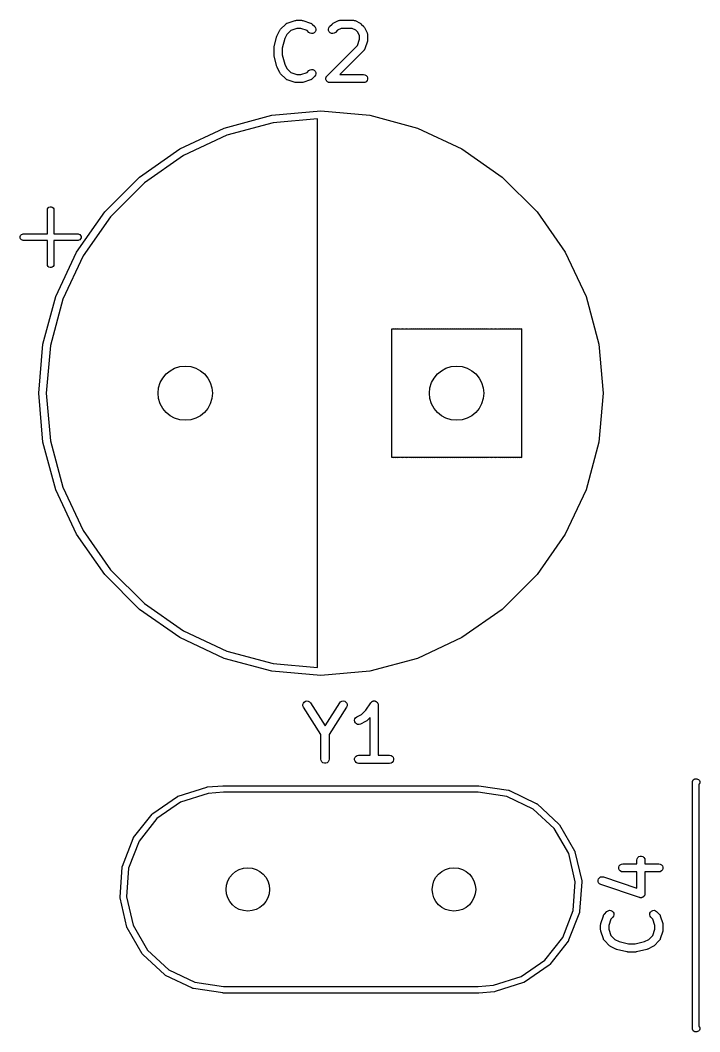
# Model space of a CAD drawing. Extents: x 138.2 to 186.5, y -95.8 to -46.7.
# Drawn here: x 157.11 to 169.63, y -65.81 to -47.17 of the extents above; entities that cross this region are included whole.
import ezdxf

# ---------------------------------------------------------------- set-up
doc = ezdxf.new("R2010")
doc.units = 0
doc.header["$MEASUREMENT"] = 0
doc.layers.add('BLACK', color=7, linetype='CONTINUOUS')

msp = doc.modelspace()

# ---------------------------------------------------------------- linework, layer by layer
at = {"layer": 'BLACK', "linetype": 'CONTINUOUS'}
for p, q in [((161.889, -47.3502), (161.897, -47.3405)), ((161.897, -47.3405), (161.903, -47.3307)), ((161.903, -47.3307), (161.999, -47.2355)), ((161.999, -47.2355), (162.002, -47.233)), ((162.002, -47.233), (162.005, -47.2298)), ((162.005, -47.2298), (162.013, -47.2256)), ((162.013, -47.2256), (162.02, -47.2205)), ((162.02, -47.2205), (162.024, -47.2194)), ((162.024, -47.2194), (162.028, -47.2173)), ((162.028, -47.2173), (162.171, -47.1697)), ((162.207, -47.3159), (162.092, -47.3541)), ((162.171, -47.1697), (162.183, -47.168)), ((162.183, -47.168), (162.195, -47.1659)), ((162.195, -47.1659), (162.29, -47.1659)), ((162.278, -47.3159), (162.207, -47.3159)), ((162.392, -47.3541), (162.278, -47.3159)), ((162.29, -47.1659), (162.302, -47.168)), ((162.302, -47.168), (162.314, -47.1697)), ((162.314, -47.1697), (162.456, -47.2173)), ((162.456, -47.2173), (162.46, -47.2194)), ((162.46, -47.2194), (162.464, -47.2205)), ((162.464, -47.2205), (162.472, -47.2256)), ((162.472, -47.2256), (162.479, -47.2298)), ((162.479, -47.2298), (162.482, -47.233)), ((162.482, -47.233), (162.486, -47.2355)), ((162.486, -47.2355), (162.533, -47.2831)), ((162.533, -47.2831), (162.548, -47.3044)), ((162.548, -47.3044), (162.555, -47.3296)), ((162.555, -47.3296), (162.553, -47.3555)), ((162.787, -47.3296), (162.793, -47.3044)), ((162.789, -47.3555), (162.787, -47.3296)), ((162.793, -47.3044), (162.808, -47.2831)), ((162.808, -47.2831), (162.856, -47.2355)), ((162.856, -47.2355), (162.866, -47.2286)), ((162.866, -47.2286), (162.875, -47.2214)), ((162.875, -47.2214), (162.971, -47.1738)), ((163.022, -47.3159), (162.953, -47.3501)), ((162.971, -47.1738), (162.975, -47.1726)), ((162.975, -47.1726), (162.978, -47.1704)), ((162.978, -47.1704), (162.987, -47.1689)), ((162.987, -47.1689), (162.996, -47.1664)), ((162.996, -47.1664), (163, -47.1666)), ((163, -47.1666), (163.004, -47.1659)), ((163.004, -47.1659), (163.242, -47.1659)), ((163.225, -47.3159), (163.022, -47.3159)), ((163.293, -47.3501), (163.225, -47.3159)), ((163.242, -47.1659), (163.246, -47.1666)), ((163.246, -47.1666), (163.251, -47.1664)), ((163.251, -47.1664), (163.259, -47.1689)), ((163.259, -47.1689), (163.268, -47.1704)), ((163.268, -47.1704), (163.272, -47.1726)), ((163.272, -47.1726), (163.276, -47.1738)), ((163.276, -47.1738), (163.371, -47.2214)), ((163.371, -47.2214), (163.381, -47.2286)), ((163.381, -47.2286), (163.391, -47.2355)), ((163.391, -47.2355), (163.438, -47.2831)), ((163.438, -47.2831), (163.445, -47.2929)), ((163.445, -47.2929), (163.452, -47.3026)), ((163.452, -47.3026), (163.5, -47.3978)), ((161.789, -47.6513), (161.836, -47.4608)), ((161.836, -47.4608), (161.839, -47.4533)), ((161.839, -47.4533), (161.842, -47.4454)), ((161.842, -47.4454), (161.889, -47.3502)), ((161.98, -47.5052), (161.936, -47.6787)), ((162.018, -47.4282), (161.98, -47.5052)), ((162.092, -47.3541), (162.018, -47.4282)), ((162.427, -47.3892), (162.392, -47.3541)), ((162.449, -47.4041), (162.427, -47.3892)), ((162.474, -47.4108), (162.449, -47.4041)), ((162.5, -47.4086), (162.474, -47.4108)), ((162.523, -47.3976), (162.5, -47.4086)), ((162.542, -47.3791), (162.523, -47.3976)), ((162.553, -47.3555), (162.542, -47.3791)), ((162.8, -47.3791), (162.789, -47.3555)), ((162.818, -47.3976), (162.8, -47.3791)), ((162.842, -47.4086), (162.818, -47.3976)), ((162.868, -47.4108), (162.842, -47.4086)), ((162.893, -47.4041), (162.868, -47.4108)), ((162.914, -47.3892), (162.893, -47.4041)), ((162.953, -47.3501), (162.914, -47.3892)), ((163.323, -47.3805), (163.293, -47.3501)), ((163.32, -47.6289), (163.358, -47.5144)), ((163.358, -47.4491), (163.323, -47.3805)), ((163.358, -47.5144), (163.358, -47.4491)), ((163.5, -47.3978), (163.501, -47.402)), ((163.501, -47.402), (163.503, -47.4057)), ((163.503, -47.4057), (163.505, -47.4144)), ((163.505, -47.4144), (163.507, -47.4228)), ((163.508, -47.5266), (163.506, -47.5384)), ((163.507, -47.4228), (163.507, -47.4271)), ((163.507, -47.4271), (163.508, -47.4314)), ((163.508, -47.4314), (163.508, -47.5266)), ((161.786, -47.6695), (161.788, -47.6604)), ((161.786, -47.8123), (161.786, -47.6695)), ((161.788, -47.6604), (161.789, -47.6513)), ((161.936, -47.6787), (161.936, -47.8031)), ((162.761, -48.1878), (163.32, -47.6289)), ((163.441, -47.7189), (163.438, -47.7225)), ((163.444, -47.7161), (163.441, -47.7189)), ((163.448, -47.7083), (163.444, -47.7161)), ((163.453, -47.7011), (163.448, -47.7083)), ((163.454, -47.697), (163.453, -47.7011)), ((163.456, -47.6932), (163.454, -47.697)), ((163.504, -47.5503), (163.456, -47.6932)), ((163.506, -47.5384), (163.504, -47.5503)), ((161.788, -47.8213), (161.786, -47.8123)), ((161.789, -47.8305), (161.788, -47.8213)), ((161.836, -48.021), (161.789, -47.8305)), ((161.936, -47.8031), (161.98, -47.9766)), ((163.438, -47.7225), (162.995, -48.1659)), ((161.839, -48.0285), (161.836, -48.021)), ((161.842, -48.0363), (161.839, -48.0285)), ((161.889, -48.1316), (161.842, -48.0363)), ((161.98, -47.9766), (162.018, -48.0536)), ((162.018, -48.0536), (162.092, -48.1277)), ((162.392, -48.1277), (162.427, -48.0926)), ((162.427, -48.0926), (162.449, -48.0777)), ((162.449, -48.0777), (162.474, -48.0709)), ((162.474, -48.0709), (162.5, -48.0732)), ((162.5, -48.0732), (162.523, -48.0842)), ((162.523, -48.0842), (162.542, -48.1026)), ((161.897, -48.1412), (161.889, -48.1316)), ((161.903, -48.1511), (161.897, -48.1412)), ((161.999, -48.2463), (161.903, -48.1511)), ((162.002, -48.2488), (161.999, -48.2463)), ((162.005, -48.252), (162.002, -48.2488)), ((162.013, -48.2562), (162.005, -48.252)), ((162.02, -48.2612), (162.013, -48.2562)), ((162.024, -48.2624), (162.02, -48.2612)), ((162.028, -48.2644), (162.024, -48.2624)), ((162.171, -48.312), (162.028, -48.2644)), ((162.092, -48.1277), (162.207, -48.1659)), ((162.207, -48.1659), (162.278, -48.1659)), ((162.278, -48.1659), (162.392, -48.1277)), ((162.456, -48.2644), (162.314, -48.312)), ((162.46, -48.2624), (162.456, -48.2644)), ((162.464, -48.2612), (162.46, -48.2624)), ((162.472, -48.2562), (162.464, -48.2612)), ((162.479, -48.252), (162.472, -48.2562)), ((162.482, -48.2488), (162.479, -48.252)), ((162.486, -48.2463), (162.482, -48.2488)), ((162.533, -48.1987), (162.486, -48.2463)), ((162.548, -48.1773), (162.533, -48.1987)), ((162.542, -48.1026), (162.553, -48.1262)), ((162.555, -48.1522), (162.548, -48.1773)), ((162.553, -48.1262), (162.555, -48.1522)), ((162.739, -48.2343), (162.74, -48.2312)), ((162.74, -48.2441), (162.739, -48.2343)), ((162.74, -48.2279), (162.743, -48.2186)), ((162.74, -48.2312), (162.74, -48.2279)), ((162.74, -48.2539), (162.74, -48.2441)), ((162.741, -48.257), (162.74, -48.2539)), ((162.741, -48.2603), (162.741, -48.257)), ((162.745, -48.2692), (162.741, -48.2603)), ((162.743, -48.2186), (162.746, -48.2092)), ((162.749, -48.2784), (162.745, -48.2692)), ((162.746, -48.2092), (162.748, -48.2065)), ((162.748, -48.2065), (162.749, -48.2034)), ((162.749, -48.2034), (162.755, -48.1959)), ((162.751, -48.2809), (162.749, -48.2784)), ((162.755, -48.1959), (162.761, -48.1878)), ((162.995, -48.1659), (163.433, -48.1659)), ((163.433, -48.1659), (163.458, -48.1704)), ((163.458, -48.1704), (163.481, -48.1834)), ((163.481, -48.1834), (163.498, -48.2034)), ((163.498, -48.2784), (163.481, -48.2983)), ((163.498, -48.2034), (163.507, -48.2279)), ((163.507, -48.2539), (163.498, -48.2784)), ((163.507, -48.2279), (163.507, -48.2539)), ((162.183, -48.3138), (162.171, -48.312)), ((162.195, -48.3159), (162.183, -48.3138)), ((162.29, -48.3159), (162.195, -48.3159)), ((162.302, -48.3138), (162.29, -48.3159)), ((162.314, -48.312), (162.302, -48.3138)), ((162.752, -48.2839), (162.751, -48.2809)), ((162.759, -48.2908), (162.752, -48.2839)), ((162.765, -48.2983), (162.759, -48.2908)), ((162.768, -48.3), (162.765, -48.2983)), ((162.771, -48.3023), (162.768, -48.3)), ((162.78, -48.3065), (162.771, -48.3023)), ((162.788, -48.3114), (162.78, -48.3065)), ((162.791, -48.3119), (162.788, -48.3114)), ((162.794, -48.3133), (162.791, -48.3119)), ((162.804, -48.3142), (162.794, -48.3133)), ((162.814, -48.3159), (162.804, -48.3142)), ((163.433, -48.3159), (162.814, -48.3159)), ((163.458, -48.3114), (163.433, -48.3159)), ((163.481, -48.2983), (163.458, -48.3114)), ((160.868, -49.1521), (161.744, -48.9175)), ((161.744, -48.9175), (162.647, -48.8385)), ((162.587, -48.9837), (161.768, -49.0554)), ((162.587, -59.0933), (162.587, -48.9837)), ((162.647, -48.8385), (163.55, -48.9175)), ((163.55, -48.9175), (164.426, -49.1521)), ((160.047, -49.5352), (160.868, -49.1521)), ((161.768, -49.0554), (160.916, -49.2837)), ((164.426, -49.1521), (165.247, -49.5352)), ((160.916, -49.2837), (160.117, -49.6564)), ((159.305, -50.0551), (160.047, -49.5352)), ((165.247, -49.5352), (165.989, -50.0551)), ((160.117, -49.6564), (159.394, -50.1623)), ((158.664, -50.696), (159.305, -50.0551)), ((165.989, -50.0551), (166.63, -50.696)), ((159.394, -50.1623), (158.771, -50.786)), ((157.607, -50.6583), (157.61, -50.6427)), ((157.607, -51.1035), (157.607, -50.6583)), ((157.61, -50.6427), (157.621, -50.6243)), ((157.621, -50.6243), (157.637, -50.6107)), ((157.637, -50.6107), (157.657, -50.6035)), ((157.657, -50.6035), (157.678, -50.6035)), ((157.678, -50.6035), (157.698, -50.6107)), ((157.698, -50.6107), (157.714, -50.6243)), ((157.714, -50.6243), (157.725, -50.6427)), ((157.725, -50.6427), (157.727, -50.6583)), ((157.727, -50.6583), (157.727, -51.1035)), ((158.144, -51.4385), (158.664, -50.696)), ((166.63, -50.696), (167.15, -51.4385)), ((158.771, -50.786), (158.265, -51.5085)), ((157.107, -51.1529), (157.115, -51.133)), ((157.107, -51.1741), (157.107, -51.1529)), ((157.115, -51.194), (157.107, -51.1741)), ((157.115, -51.133), (157.128, -51.1168)), ((157.128, -51.2102), (157.115, -51.194)), ((157.128, -51.1168), (157.147, -51.1062)), ((157.147, -51.2208), (157.128, -51.2102)), ((157.147, -51.1062), (157.162, -51.1035)), ((157.162, -51.2235), (157.147, -51.2208)), ((157.162, -51.1035), (157.607, -51.1035)), ((157.607, -51.2235), (157.162, -51.2235)), ((157.607, -51.6687), (157.607, -51.2235)), ((157.727, -51.1035), (158.173, -51.1035)), ((158.173, -51.2235), (157.727, -51.2235)), ((157.727, -51.2235), (157.727, -51.6687)), ((158.173, -51.1035), (158.188, -51.1062)), ((158.188, -51.2208), (158.173, -51.2235)), ((158.188, -51.1062), (158.207, -51.1168)), ((158.207, -51.2102), (158.188, -51.2208)), ((158.207, -51.1168), (158.22, -51.133)), ((158.22, -51.194), (158.207, -51.2102)), ((158.22, -51.133), (158.227, -51.1529)), ((158.227, -51.1741), (158.22, -51.194)), ((158.227, -51.1529), (158.227, -51.1741)), ((157.761, -52.26), (158.144, -51.4385)), ((167.15, -51.4385), (167.533, -52.26)), ((158.265, -51.5085), (157.892, -52.3079)), ((157.61, -51.6843), (157.607, -51.6687)), ((157.621, -51.7027), (157.61, -51.6843)), ((157.637, -51.7163), (157.621, -51.7027)), ((157.657, -51.7235), (157.637, -51.7163)), ((157.678, -51.7235), (157.657, -51.7235)), ((157.698, -51.7163), (157.678, -51.7235)), ((157.714, -51.7027), (157.698, -51.7163)), ((157.725, -51.6843), (157.714, -51.7027)), ((157.727, -51.6687), (157.725, -51.6843)), ((157.526, -53.1355), (157.761, -52.26)), ((157.892, -52.3079), (157.664, -53.1598)), ((167.533, -52.26), (167.768, -53.1355)), ((163.957, -52.8575), (163.948, -52.8541)), ((163.948, -52.8541), (163.948, -55.2229)), ((163.979, -52.8575), (163.957, -52.8575)), ((163.988, -52.8541), (163.979, -52.8575)), ((163.997, -52.8575), (163.988, -52.8541)), ((164.019, -52.8575), (163.997, -52.8575)), ((164.028, -52.8541), (164.019, -52.8575)), ((164.037, -52.8575), (164.028, -52.8541)), ((164.059, -52.8575), (164.037, -52.8575)), ((164.068, -52.8541), (164.059, -52.8575)), ((164.077, -52.8575), (164.068, -52.8541)), ((164.099, -52.8575), (164.077, -52.8575)), ((164.108, -52.8541), (164.099, -52.8575)), ((164.117, -52.8575), (164.108, -52.8541)), ((164.139, -52.8575), (164.117, -52.8575)), ((164.148, -52.8541), (164.139, -52.8575)), ((164.157, -52.8575), (164.148, -52.8541)), ((164.179, -52.8575), (164.157, -52.8575)), ((164.188, -52.8541), (164.179, -52.8575)), ((164.197, -52.8575), (164.188, -52.8541)), ((164.219, -52.8575), (164.197, -52.8575)), ((164.228, -52.8541), (164.219, -52.8575)), ((164.237, -52.8575), (164.228, -52.8541)), ((164.259, -52.8575), (164.237, -52.8575)), ((164.268, -52.8541), (164.259, -52.8575)), ((164.277, -52.8575), (164.268, -52.8541)), ((164.299, -52.8575), (164.277, -52.8575)), ((164.308, -52.8541), (164.299, -52.8575)), ((164.317, -52.8575), (164.308, -52.8541)), ((164.339, -52.8575), (164.317, -52.8575)), ((164.348, -52.8541), (164.339, -52.8575)), ((164.357, -52.8575), (164.348, -52.8541)), ((164.379, -52.8575), (164.357, -52.8575)), ((164.388, -52.8541), (164.379, -52.8575)), ((164.397, -52.8575), (164.388, -52.8541)), ((164.419, -52.8575), (164.397, -52.8575)), ((164.428, -52.8541), (164.419, -52.8575)), ((164.437, -52.8575), (164.428, -52.8541)), ((164.459, -52.8575), (164.437, -52.8575)), ((164.468, -52.8541), (164.459, -52.8575)), ((164.477, -52.8575), (164.468, -52.8541)), ((164.499, -52.8575), (164.477, -52.8575)), ((164.508, -52.8541), (164.499, -52.8575)), ((164.517, -52.8575), (164.508, -52.8541)), ((164.539, -52.8575), (164.517, -52.8575)), ((164.548, -52.8541), (164.539, -52.8575)), ((164.557, -52.8575), (164.548, -52.8541)), ((164.579, -52.8575), (164.557, -52.8575)), ((164.588, -52.8541), (164.579, -52.8575)), ((164.597, -52.8575), (164.588, -52.8541)), ((164.619, -52.8575), (164.597, -52.8575)), ((164.628, -52.8541), (164.619, -52.8575)), ((164.637, -52.8575), (164.628, -52.8541)), ((164.659, -52.8575), (164.637, -52.8575)), ((164.668, -52.8541), (164.659, -52.8575)), ((164.677, -52.8575), (164.668, -52.8541)), ((164.699, -52.8575), (164.677, -52.8575)), ((164.708, -52.8541), (164.699, -52.8575)), ((164.717, -52.8575), (164.708, -52.8541)), ((164.739, -52.8575), (164.717, -52.8575)), ((164.748, -52.8541), (164.739, -52.8575)), ((164.757, -52.8575), (164.748, -52.8541)), ((164.779, -52.8575), (164.757, -52.8575)), ((164.788, -52.8541), (164.779, -52.8575)), ((164.797, -52.8575), (164.788, -52.8541)), ((164.819, -52.8575), (164.797, -52.8575)), ((164.828, -52.8541), (164.819, -52.8575)), ((164.837, -52.8575), (164.828, -52.8541)), ((164.859, -52.8575), (164.837, -52.8575)), ((164.868, -52.8541), (164.859, -52.8575)), ((164.877, -52.8575), (164.868, -52.8541)), ((164.899, -52.8575), (164.877, -52.8575)), ((164.908, -52.8541), (164.899, -52.8575)), ((164.917, -52.8575), (164.908, -52.8541)), ((164.939, -52.8575), (164.917, -52.8575)), ((164.948, -52.8541), (164.939, -52.8575)), ((164.957, -52.8575), (164.948, -52.8541)), ((164.979, -52.8575), (164.957, -52.8575)), ((164.988, -52.8541), (164.979, -52.8575)), ((164.997, -52.8575), (164.988, -52.8541)), ((165.019, -52.8575), (164.997, -52.8575)), ((165.028, -52.8541), (165.019, -52.8575)), ((165.037, -52.8575), (165.028, -52.8541)), ((165.059, -52.8575), (165.037, -52.8575)), ((165.068, -52.8541), (165.059, -52.8575)), ((165.077, -52.8575), (165.068, -52.8541)), ((165.099, -52.8575), (165.077, -52.8575)), ((165.108, -52.8541), (165.099, -52.8575)), ((165.117, -52.8575), (165.108, -52.8541)), ((165.139, -52.8575), (165.117, -52.8575)), ((165.148, -52.8541), (165.139, -52.8575)), ((165.157, -52.8575), (165.148, -52.8541)), ((165.179, -52.8575), (165.157, -52.8575)), ((165.188, -52.8541), (165.179, -52.8575)), ((165.197, -52.8575), (165.188, -52.8541)), ((165.219, -52.8575), (165.197, -52.8575)), ((165.228, -52.8541), (165.219, -52.8575)), ((165.237, -52.8575), (165.228, -52.8541)), ((165.259, -52.8575), (165.237, -52.8575)), ((165.268, -52.8541), (165.259, -52.8575)), ((165.277, -52.8575), (165.268, -52.8541)), ((165.299, -52.8575), (165.277, -52.8575)), ((165.308, -52.8541), (165.299, -52.8575)), ((165.317, -52.8575), (165.308, -52.8541)), ((165.339, -52.8575), (165.317, -52.8575)), ((165.348, -52.8541), (165.339, -52.8575)), ((165.357, -52.8575), (165.348, -52.8541)), ((165.379, -52.8575), (165.357, -52.8575)), ((165.388, -52.8541), (165.379, -52.8575)), ((165.397, -52.8575), (165.388, -52.8541)), ((165.419, -52.8575), (165.397, -52.8575)), ((165.428, -52.8541), (165.419, -52.8575)), ((165.437, -52.8575), (165.428, -52.8541)), ((165.459, -52.8575), (165.437, -52.8575)), ((165.468, -52.8541), (165.459, -52.8575)), ((165.477, -52.8575), (165.468, -52.8541)), ((165.499, -52.8575), (165.477, -52.8575)), ((165.508, -52.8541), (165.499, -52.8575)), ((165.517, -52.8575), (165.508, -52.8541)), ((165.539, -52.8575), (165.517, -52.8575)), ((165.548, -52.8541), (165.539, -52.8575)), ((165.557, -52.8575), (165.548, -52.8541)), ((165.579, -52.8575), (165.557, -52.8575)), ((165.588, -52.8541), (165.579, -52.8575)), ((165.597, -52.8575), (165.588, -52.8541)), ((165.619, -52.8575), (165.597, -52.8575)), ((165.628, -52.8541), (165.619, -52.8575)), ((165.637, -52.8575), (165.628, -52.8541)), ((165.659, -52.8575), (165.637, -52.8575)), ((165.668, -52.8541), (165.659, -52.8575)), ((165.677, -52.8575), (165.668, -52.8541)), ((165.699, -52.8575), (165.677, -52.8575)), ((165.708, -52.8541), (165.699, -52.8575)), ((165.717, -52.8575), (165.708, -52.8541)), ((165.739, -52.8575), (165.717, -52.8575)), ((165.748, -52.8541), (165.739, -52.8575)), ((165.757, -52.8575), (165.748, -52.8541)), ((165.779, -52.8575), (165.757, -52.8575)), ((165.788, -52.8541), (165.779, -52.8575)), ((165.797, -52.8575), (165.788, -52.8541)), ((165.819, -52.8575), (165.797, -52.8575)), ((165.828, -52.8541), (165.819, -52.8575)), ((165.837, -52.8575), (165.828, -52.8541)), ((165.859, -52.8575), (165.837, -52.8575)), ((165.868, -52.8541), (165.859, -52.8575)), ((165.877, -52.8575), (165.868, -52.8541)), ((165.899, -52.8575), (165.877, -52.8575)), ((165.908, -52.8541), (165.899, -52.8575)), ((165.917, -52.8575), (165.908, -52.8541)), ((165.939, -52.8575), (165.917, -52.8575)), ((165.948, -52.8541), (165.939, -52.8575)), ((165.957, -52.8575), (165.948, -52.8541)), ((165.979, -52.8575), (165.957, -52.8575)), ((165.988, -52.8541), (165.979, -52.8575)), ((165.997, -52.8575), (165.988, -52.8541)), ((166.019, -52.8575), (165.997, -52.8575)), ((166.028, -52.8541), (166.019, -52.8575)), ((166.037, -52.8575), (166.028, -52.8541)), ((166.059, -52.8575), (166.037, -52.8575)), ((166.068, -52.8541), (166.059, -52.8575)), ((166.077, -52.8575), (166.068, -52.8541)), ((166.099, -52.8575), (166.077, -52.8575)), ((166.108, -52.8541), (166.099, -52.8575)), ((166.117, -52.8575), (166.108, -52.8541)), ((166.139, -52.8575), (166.117, -52.8575)), ((166.148, -52.8541), (166.139, -52.8575)), ((166.157, -52.8575), (166.148, -52.8541)), ((166.179, -52.8575), (166.157, -52.8575)), ((166.188, -52.8541), (166.179, -52.8575)), ((166.197, -52.8575), (166.188, -52.8541)), ((166.219, -52.8575), (166.197, -52.8575)), ((166.228, -52.8541), (166.219, -52.8575)), ((166.237, -52.8575), (166.228, -52.8541)), ((166.259, -52.8575), (166.237, -52.8575)), ((166.268, -52.8541), (166.259, -52.8575)), ((166.277, -52.8575), (166.268, -52.8541)), ((166.299, -52.8575), (166.277, -52.8575)), ((166.308, -52.8541), (166.299, -52.8575)), ((166.317, -52.8575), (166.308, -52.8541)), ((166.339, -52.8575), (166.317, -52.8575)), ((166.348, -52.8541), (166.339, -52.8575)), ((166.348, -55.2229), (166.348, -52.8541)), ((157.447, -54.0385), (157.526, -53.1355)), ((157.664, -53.1598), (157.587, -54.0385)), ((167.768, -53.1355), (167.847, -54.0385)), ((157.526, -54.9415), (157.447, -54.0385)), ((157.587, -54.0385), (157.664, -54.9172)), ((167.847, -54.0385), (167.768, -54.9415)), ((157.761, -55.817), (157.526, -54.9415)), ((157.664, -54.9172), (157.892, -55.7691)), ((167.768, -54.9415), (167.533, -55.817)), ((163.948, -55.2229), (163.957, -55.2195)), ((163.957, -55.2195), (163.979, -55.2195)), ((163.979, -55.2195), (163.988, -55.2229)), ((163.988, -55.2229), (163.997, -55.2195)), ((163.997, -55.2195), (164.019, -55.2195)), ((164.019, -55.2195), (164.028, -55.2229)), ((164.028, -55.2229), (164.037, -55.2195)), ((164.037, -55.2195), (164.059, -55.2195)), ((164.059, -55.2195), (164.068, -55.2229)), ((164.068, -55.2229), (164.077, -55.2195)), ((164.077, -55.2195), (164.099, -55.2195)), ((164.099, -55.2195), (164.108, -55.2229)), ((164.108, -55.2229), (164.117, -55.2195)), ((164.117, -55.2195), (164.139, -55.2195)), ((164.139, -55.2195), (164.148, -55.2229)), ((164.148, -55.2229), (164.157, -55.2195)), ((164.157, -55.2195), (164.179, -55.2195)), ((164.179, -55.2195), (164.188, -55.2229)), ((164.188, -55.2229), (164.197, -55.2195)), ((164.197, -55.2195), (164.219, -55.2195)), ((164.219, -55.2195), (164.228, -55.2229)), ((164.228, -55.2229), (164.237, -55.2195)), ((164.237, -55.2195), (164.259, -55.2195)), ((164.259, -55.2195), (164.268, -55.2229)), ((164.268, -55.2229), (164.277, -55.2195)), ((164.277, -55.2195), (164.299, -55.2195)), ((164.299, -55.2195), (164.308, -55.2229)), ((164.308, -55.2229), (164.317, -55.2195)), ((164.317, -55.2195), (164.339, -55.2195)), ((164.339, -55.2195), (164.348, -55.2229)), ((164.348, -55.2229), (164.357, -55.2195)), ((164.357, -55.2195), (164.379, -55.2195)), ((164.379, -55.2195), (164.388, -55.2229)), ((164.388, -55.2229), (164.397, -55.2195)), ((164.397, -55.2195), (164.419, -55.2195)), ((164.419, -55.2195), (164.428, -55.2229)), ((164.428, -55.2229), (164.437, -55.2195)), ((164.437, -55.2195), (164.459, -55.2195)), ((164.459, -55.2195), (164.468, -55.2229)), ((164.468, -55.2229), (164.477, -55.2195)), ((164.477, -55.2195), (164.499, -55.2195)), ((164.499, -55.2195), (164.508, -55.2229)), ((164.508, -55.2229), (164.517, -55.2195)), ((164.517, -55.2195), (164.539, -55.2195)), ((164.539, -55.2195), (164.548, -55.2229)), ((164.548, -55.2229), (164.557, -55.2195)), ((164.557, -55.2195), (164.579, -55.2195)), ((164.579, -55.2195), (164.588, -55.2229)), ((164.588, -55.2229), (164.597, -55.2195)), ((164.597, -55.2195), (164.619, -55.2195)), ((164.619, -55.2195), (164.628, -55.2229)), ((164.628, -55.2229), (164.637, -55.2195)), ((164.637, -55.2195), (164.659, -55.2195)), ((164.659, -55.2195), (164.668, -55.2229)), ((164.668, -55.2229), (164.677, -55.2195)), ((164.677, -55.2195), (164.699, -55.2195)), ((164.699, -55.2195), (164.708, -55.2229)), ((164.708, -55.2229), (164.717, -55.2195)), ((164.717, -55.2195), (164.739, -55.2195)), ((164.739, -55.2195), (164.748, -55.2229)), ((164.748, -55.2229), (164.757, -55.2195)), ((164.757, -55.2195), (164.779, -55.2195)), ((164.779, -55.2195), (164.788, -55.2229)), ((164.788, -55.2229), (164.797, -55.2195)), ((164.797, -55.2195), (164.819, -55.2195)), ((164.819, -55.2195), (164.828, -55.2229)), ((164.828, -55.2229), (164.837, -55.2195)), ((164.837, -55.2195), (164.859, -55.2195)), ((164.859, -55.2195), (164.868, -55.2229)), ((164.868, -55.2229), (164.877, -55.2195)), ((164.877, -55.2195), (164.899, -55.2195)), ((164.899, -55.2195), (164.908, -55.2229)), ((164.908, -55.2229), (164.917, -55.2195)), ((164.917, -55.2195), (164.939, -55.2195)), ((164.939, -55.2195), (164.948, -55.2229)), ((164.948, -55.2229), (164.957, -55.2195)), ((164.957, -55.2195), (164.979, -55.2195)), ((164.979, -55.2195), (164.988, -55.2229)), ((164.988, -55.2229), (164.997, -55.2195)), ((164.997, -55.2195), (165.019, -55.2195)), ((165.019, -55.2195), (165.028, -55.2229)), ((165.028, -55.2229), (165.037, -55.2195)), ((165.037, -55.2195), (165.059, -55.2195)), ((165.059, -55.2195), (165.068, -55.2229)), ((165.068, -55.2229), (165.077, -55.2195)), ((165.077, -55.2195), (165.099, -55.2195)), ((165.099, -55.2195), (165.108, -55.2229)), ((165.108, -55.2229), (165.117, -55.2195)), ((165.117, -55.2195), (165.139, -55.2195)), ((165.139, -55.2195), (165.148, -55.2229)), ((165.148, -55.2229), (165.157, -55.2195)), ((165.157, -55.2195), (165.179, -55.2195)), ((165.179, -55.2195), (165.188, -55.2229)), ((165.188, -55.2229), (165.197, -55.2195)), ((165.197, -55.2195), (165.219, -55.2195)), ((165.219, -55.2195), (165.228, -55.2229)), ((165.228, -55.2229), (165.237, -55.2195)), ((165.237, -55.2195), (165.259, -55.2195)), ((165.259, -55.2195), (165.268, -55.2229)), ((165.268, -55.2229), (165.277, -55.2195)), ((165.277, -55.2195), (165.299, -55.2195)), ((165.299, -55.2195), (165.308, -55.2229)), ((165.308, -55.2229), (165.317, -55.2195)), ((165.317, -55.2195), (165.339, -55.2195)), ((165.339, -55.2195), (165.348, -55.2229)), ((165.348, -55.2229), (165.357, -55.2195)), ((165.357, -55.2195), (165.379, -55.2195)), ((165.379, -55.2195), (165.388, -55.2229)), ((165.388, -55.2229), (165.397, -55.2195)), ((165.397, -55.2195), (165.419, -55.2195)), ((165.419, -55.2195), (165.428, -55.2229)), ((165.428, -55.2229), (165.437, -55.2195)), ((165.437, -55.2195), (165.459, -55.2195)), ((165.459, -55.2195), (165.468, -55.2229)), ((165.468, -55.2229), (165.477, -55.2195)), ((165.477, -55.2195), (165.499, -55.2195)), ((165.499, -55.2195), (165.508, -55.2229)), ((165.508, -55.2229), (165.517, -55.2195)), ((165.517, -55.2195), (165.539, -55.2195)), ((165.539, -55.2195), (165.548, -55.2229)), ((165.548, -55.2229), (165.557, -55.2195)), ((165.557, -55.2195), (165.579, -55.2195)), ((165.579, -55.2195), (165.588, -55.2229)), ((165.588, -55.2229), (165.597, -55.2195)), ((165.597, -55.2195), (165.619, -55.2195)), ((165.619, -55.2195), (165.628, -55.2229)), ((165.628, -55.2229), (165.637, -55.2195)), ((165.637, -55.2195), (165.659, -55.2195)), ((165.659, -55.2195), (165.668, -55.2229)), ((165.668, -55.2229), (165.677, -55.2195)), ((165.677, -55.2195), (165.699, -55.2195)), ((165.699, -55.2195), (165.708, -55.2229)), ((165.708, -55.2229), (165.717, -55.2195)), ((165.717, -55.2195), (165.739, -55.2195)), ((165.739, -55.2195), (165.748, -55.2229)), ((165.748, -55.2229), (165.757, -55.2195)), ((165.757, -55.2195), (165.779, -55.2195)), ((165.779, -55.2195), (165.788, -55.2229)), ((165.788, -55.2229), (165.797, -55.2195)), ((165.797, -55.2195), (165.819, -55.2195)), ((165.819, -55.2195), (165.828, -55.2229)), ((165.828, -55.2229), (165.837, -55.2195)), ((165.837, -55.2195), (165.859, -55.2195)), ((165.859, -55.2195), (165.868, -55.2229)), ((165.868, -55.2229), (165.877, -55.2195)), ((165.877, -55.2195), (165.899, -55.2195)), ((165.899, -55.2195), (165.908, -55.2229)), ((165.908, -55.2229), (165.917, -55.2195)), ((165.917, -55.2195), (165.939, -55.2195)), ((165.939, -55.2195), (165.948, -55.2229)), ((165.948, -55.2229), (165.957, -55.2195)), ((165.957, -55.2195), (165.979, -55.2195)), ((165.979, -55.2195), (165.988, -55.2229)), ((165.988, -55.2229), (165.997, -55.2195)), ((165.997, -55.2195), (166.019, -55.2195)), ((166.019, -55.2195), (166.028, -55.2229)), ((166.028, -55.2229), (166.037, -55.2195)), ((166.037, -55.2195), (166.059, -55.2195)), ((166.059, -55.2195), (166.068, -55.2229)), ((166.068, -55.2229), (166.077, -55.2195)), ((166.077, -55.2195), (166.099, -55.2195)), ((166.099, -55.2195), (166.108, -55.2229)), ((166.108, -55.2229), (166.117, -55.2195)), ((166.117, -55.2195), (166.139, -55.2195)), ((166.139, -55.2195), (166.148, -55.2229)), ((166.148, -55.2229), (166.157, -55.2195)), ((166.157, -55.2195), (166.179, -55.2195)), ((166.179, -55.2195), (166.188, -55.2229)), ((166.188, -55.2229), (166.197, -55.2195)), ((166.197, -55.2195), (166.219, -55.2195)), ((166.219, -55.2195), (166.228, -55.2229)), ((166.228, -55.2229), (166.237, -55.2195)), ((166.237, -55.2195), (166.259, -55.2195)), ((166.259, -55.2195), (166.268, -55.2229)), ((166.268, -55.2229), (166.277, -55.2195)), ((166.277, -55.2195), (166.299, -55.2195)), ((166.299, -55.2195), (166.308, -55.2229)), ((166.308, -55.2229), (166.317, -55.2195)), ((166.317, -55.2195), (166.339, -55.2195)), ((166.339, -55.2195), (166.348, -55.2229)), ((166.348, -55.2229), (166.348, -55.2229)), ((158.144, -56.6385), (157.761, -55.817)), ((157.892, -55.7691), (158.265, -56.5685)), ((167.533, -55.817), (167.15, -56.6385)), ((158.664, -57.381), (158.144, -56.6385)), ((158.265, -56.5685), (158.771, -57.291)), ((167.15, -56.6385), (166.63, -57.381)), ((159.305, -58.0219), (158.664, -57.381)), ((158.771, -57.291), (159.394, -57.9147)), ((166.63, -57.381), (165.989, -58.0219)), ((159.394, -57.9147), (160.117, -58.4206)), ((160.047, -58.5418), (159.305, -58.0219)), ((165.989, -58.0219), (165.247, -58.5418)), ((160.117, -58.4206), (160.916, -58.7933)), ((160.868, -58.9249), (160.047, -58.5418)), ((165.247, -58.5418), (164.426, -58.9249)), ((160.916, -58.7933), (161.768, -59.0216)), ((161.744, -59.1595), (160.868, -58.9249)), ((161.768, -59.0216), (162.587, -59.0933)), ((164.426, -58.9249), (163.55, -59.1595)), ((162.647, -59.2385), (161.744, -59.1595)), ((163.55, -59.1595), (162.647, -59.2385)), ((162.316, -59.7751), (162.324, -59.7502)), ((162.317, -59.8011), (162.316, -59.7751)), ((162.327, -59.8251), (162.317, -59.8011)), ((162.324, -59.7502), (162.34, -59.7296)), ((162.649, -60.3305), (162.327, -59.8251)), ((162.34, -59.7296), (162.362, -59.7156)), ((162.362, -59.7156), (162.387, -59.7099)), ((162.387, -59.7099), (162.413, -59.7134)), ((162.413, -59.7134), (162.436, -59.7254)), ((162.436, -59.7254), (162.454, -59.7446)), ((162.454, -59.7446), (162.724, -60.169)), ((162.724, -60.169), (162.994, -59.7446)), ((163.12, -59.8251), (162.799, -60.3305)), ((162.994, -59.7446), (163.011, -59.7254)), ((163.011, -59.7254), (163.035, -59.7134)), ((163.035, -59.7134), (163.06, -59.7099)), ((163.06, -59.7099), (163.086, -59.7156)), ((163.086, -59.7156), (163.108, -59.7296)), ((163.108, -59.7296), (163.124, -59.7502)), ((163.13, -59.8011), (163.12, -59.8251)), ((163.124, -59.7502), (163.131, -59.7751)), ((163.131, -59.7751), (163.13, -59.8011)), ((163.475, -59.88), (163.566, -59.7433)), ((163.566, -59.7433), (163.569, -59.7403)), ((163.569, -59.7403), (163.571, -59.7367)), ((163.571, -59.7367), (163.578, -59.7309)), ((163.578, -59.7309), (163.584, -59.7244)), ((163.584, -59.7244), (163.588, -59.7226)), ((163.588, -59.7226), (163.591, -59.7199)), ((163.591, -59.7199), (163.599, -59.7169)), ((163.599, -59.7169), (163.608, -59.7129)), ((163.608, -59.7129), (163.612, -59.7124)), ((163.612, -59.7124), (163.616, -59.711)), ((163.616, -59.711), (163.624, -59.711)), ((163.624, -59.711), (163.633, -59.71)), ((163.633, -59.71), (163.637, -59.711)), ((163.637, -59.711), (163.642, -59.711)), ((163.642, -59.711), (163.65, -59.7141)), ((163.65, -59.7141), (163.659, -59.7162)), ((163.659, -59.7162), (163.662, -59.7185)), ((163.662, -59.7185), (163.666, -59.7199)), ((163.666, -59.7199), (163.673, -59.7257)), ((163.673, -59.7257), (163.68, -59.7306)), ((163.68, -59.7306), (163.683, -59.734)), ((163.683, -59.734), (163.686, -59.7367)), ((163.686, -59.7367), (163.69, -59.7444)), ((163.69, -59.7444), (163.696, -59.7516)), ((163.696, -59.7516), (163.697, -59.7556)), ((163.697, -59.7556), (163.699, -59.7592)), ((163.699, -59.7592), (163.701, -59.768)), ((163.701, -59.768), (163.703, -59.7766)), ((163.703, -59.7766), (163.703, -59.7808)), ((163.703, -59.7808), (163.704, -59.7849)), ((163.704, -59.7849), (163.704, -60.7099)), ((163.274, -60.0408), (163.288, -60.019)), ((163.288, -60.019), (163.309, -60.0035)), ((163.309, -60.0035), (163.394, -59.9613)), ((163.394, -59.9613), (163.475, -59.88)), ((163.554, -60.0136), (163.491, -60.076)), ((163.554, -60.7099), (163.554, -60.0136)), ((163.268, -60.0661), (163.274, -60.0408)), ((163.271, -60.092), (163.268, -60.0661)), ((163.283, -60.1153), (163.271, -60.092)), ((163.302, -60.1332), (163.283, -60.1153)), ((163.325, -60.1435), (163.302, -60.1332)), ((163.351, -60.1451), (163.325, -60.1435)), ((163.376, -60.1377), (163.351, -60.1451)), ((163.472, -60.0901), (163.376, -60.1377)), ((163.481, -60.0829), (163.472, -60.0901)), ((163.491, -60.076), (163.481, -60.0829)), ((162.649, -60.7849), (162.649, -60.3305)), ((162.799, -60.3305), (162.799, -60.7849)), ((163.269, -60.7719), (163.278, -60.7474)), ((163.278, -60.7474), (163.295, -60.7274)), ((163.295, -60.7274), (163.317, -60.7144)), ((163.317, -60.7144), (163.343, -60.7099)), ((163.343, -60.7099), (163.554, -60.7099)), ((163.704, -60.7099), (163.914, -60.7099)), ((163.914, -60.7099), (163.94, -60.7144)), ((163.94, -60.7144), (163.962, -60.7274)), ((163.962, -60.7274), (163.979, -60.7474)), ((163.979, -60.7474), (163.988, -60.7719)), ((162.653, -60.8105), (162.649, -60.7849)), ((162.666, -60.8331), (162.653, -60.8105)), ((162.686, -60.8498), (162.666, -60.8331)), ((162.711, -60.8587), (162.686, -60.8498)), ((162.737, -60.8587), (162.711, -60.8587)), ((162.761, -60.8498), (162.737, -60.8587)), ((162.781, -60.8331), (162.761, -60.8498)), ((162.794, -60.8105), (162.781, -60.8331)), ((162.799, -60.7849), (162.794, -60.8105)), ((163.269, -60.7979), (163.269, -60.7719)), ((163.278, -60.8224), (163.269, -60.7979)), ((163.295, -60.8423), (163.278, -60.8224)), ((163.317, -60.8554), (163.295, -60.8423)), ((163.343, -60.8599), (163.317, -60.8554)), ((163.914, -60.8599), (163.343, -60.8599)), ((163.94, -60.8554), (163.914, -60.8599)), ((163.962, -60.8423), (163.94, -60.8554)), ((163.979, -60.8224), (163.962, -60.8423)), ((163.988, -60.7979), (163.979, -60.8224)), ((163.988, -60.7719), (163.988, -60.7979)), ((160.018, -61.4639), (160.543, -61.2981)), ((160.543, -61.2981), (160.552, -61.2959)), ((160.552, -61.2959), (160.554, -61.2959)), ((160.554, -61.2959), (160.556, -61.2955)), ((160.556, -61.2955), (160.842, -61.2729)), ((160.842, -61.2729), (160.845, -61.2725)), ((160.845, -61.2725), (165.555, -61.2725)), ((165.555, -61.2725), (165.56, -61.2733)), ((165.56, -61.2733), (166.103, -61.3549)), ((169.494, -61.1959), (169.496, -61.1909)), ((169.494, -61.2013), (169.494, -61.1959)), ((169.494, -65.7517), (169.494, -61.2013)), ((169.496, -61.1909), (169.497, -61.1857)), ((169.497, -61.1857), (169.499, -61.1811)), ((169.499, -61.1811), (169.501, -61.176)), ((169.501, -61.176), (169.505, -61.1719)), ((169.505, -61.1719), (169.507, -61.1673)), ((169.507, -61.1673), (169.511, -61.1639)), ((169.511, -61.1639), (169.515, -61.1598)), ((169.515, -61.1598), (169.519, -61.1572)), ((169.519, -61.1572), (169.524, -61.1537)), ((169.524, -61.1537), (169.529, -61.1519)), ((169.529, -61.1519), (169.533, -61.1492)), ((169.533, -61.1492), (169.538, -61.1483)), ((169.538, -61.1483), (169.543, -61.1465)), ((169.543, -61.1465), (169.549, -61.1465)), ((169.549, -61.1465), (169.549, -61.1465)), ((169.549, -61.1465), (169.574, -61.1465)), ((169.574, -61.1465), (169.59, -61.1492)), ((169.59, -61.1492), (169.608, -61.1598)), ((169.608, -61.1598), (169.622, -61.176)), ((169.622, -61.237), (169.614, -61.2462)), ((169.614, -61.2462), (169.614, -65.7068)), ((169.622, -61.176), (169.629, -61.1959)), ((169.629, -61.2171), (169.622, -61.237)), ((169.629, -61.1959), (169.629, -61.2171)), ((159.549, -61.7845), (160.002, -61.4718)), ((160.002, -61.4718), (160.01, -61.4671)), ((160.002, -61.4718), (160.002, -61.4718)), ((160.002, -61.4718), (160.002, -61.4718)), ((160.01, -61.4671), (160.014, -61.4658)), ((160.014, -61.4658), (160.018, -61.4639)), ((160.572, -61.4146), (160.063, -61.5756)), ((160.852, -61.3925), (160.572, -61.4146)), ((165.546, -61.3925), (160.852, -61.3925)), ((166.076, -61.4723), (165.546, -61.3925)), ((166.556, -61.7026), (166.076, -61.4723)), ((166.103, -61.3549), (166.103, -61.3549)), ((166.103, -61.3549), (166.103, -61.355)), ((166.103, -61.355), (166.112, -61.3571)), ((166.112, -61.3571), (166.116, -61.3589)), ((166.116, -61.3589), (166.12, -61.3602)), ((166.12, -61.3602), (166.616, -61.5983)), ((160.063, -61.5756), (159.625, -61.8781)), ((166.616, -61.5983), (166.616, -61.5983)), ((166.616, -61.5983), (166.616, -61.5983)), ((166.616, -61.5983), (166.624, -61.603)), ((166.624, -61.603), (166.627, -61.606)), ((166.627, -61.606), (166.631, -61.6083)), ((166.631, -61.6083), (167.035, -61.9817)), ((159.196, -62.2288), (159.536, -61.7968)), ((159.625, -61.8781), (159.296, -62.296)), ((159.536, -61.7968), (159.543, -61.7898)), ((159.543, -61.7898), (159.546, -61.7875)), ((159.546, -61.7875), (159.549, -61.7845)), ((166.946, -62.0637), (166.556, -61.7026)), ((167.214, -62.5238), (166.946, -62.0637)), ((167.035, -61.9817), (167.035, -61.9817)), ((167.035, -61.9817), (167.035, -61.9817)), ((167.035, -61.9817), (167.041, -61.9887)), ((167.041, -61.9887), (167.043, -61.9923)), ((167.043, -61.9923), (167.046, -61.9957)), ((167.046, -61.9957), (167.322, -62.4713)), ((158.989, -62.7573), (159.187, -62.2443)), ((159.187, -62.2443), (159.191, -62.2358)), ((159.191, -62.2358), (159.194, -62.2325)), ((159.194, -62.2325), (159.196, -62.2288)), ((159.296, -62.296), (159.104, -62.7922)), ((167.334, -63.0421), (167.214, -62.5238)), ((167.322, -62.4713), (167.326, -62.4798)), ((167.326, -62.4798), (167.327, -62.484)), ((167.327, -62.484), (167.329, -62.4879)), ((167.329, -62.4879), (167.453, -63.0238)), ((168.468, -62.6432), (168.473, -62.6175)), ((168.473, -62.6175), (168.486, -62.595)), ((168.486, -62.595), (168.506, -62.5782)), ((168.506, -62.5782), (168.53, -62.5693)), ((168.53, -62.5693), (168.556, -62.5693)), ((168.556, -62.5693), (168.581, -62.5782)), ((168.581, -62.5782), (168.6, -62.595)), ((168.6, -62.595), (168.614, -62.6175)), ((168.614, -62.6175), (168.618, -62.6432)), ((158.946, -63.3234), (158.985, -62.7747)), ((158.985, -62.7747), (158.986, -62.7654)), ((158.986, -62.7654), (158.988, -62.7614)), ((158.988, -62.7614), (158.989, -62.7573)), ((159.104, -62.7922), (159.066, -63.3229)), ((168.136, -62.773), (168.145, -62.7485)), ((168.136, -62.799), (168.136, -62.773)), ((168.145, -62.8235), (168.136, -62.799)), ((168.145, -62.7485), (168.162, -62.7286)), ((168.162, -62.7286), (168.184, -62.7155)), ((168.184, -62.7155), (168.21, -62.711)), ((168.21, -62.711), (168.468, -62.711)), ((168.468, -62.711), (168.468, -62.6432)), ((168.618, -62.6432), (168.618, -62.711)), ((168.618, -62.711), (168.876, -62.711)), ((168.876, -62.711), (168.902, -62.7155)), ((168.902, -62.7155), (168.925, -62.7286)), ((168.925, -62.7286), (168.941, -62.7485)), ((168.941, -62.7485), (168.95, -62.773)), ((168.95, -62.799), (168.941, -62.8235)), ((168.95, -62.773), (168.95, -62.799)), ((167.755, -63.0131), (167.763, -62.9884)), ((167.763, -62.9884), (167.779, -62.968)), ((167.779, -62.968), (167.801, -62.9544)), ((167.801, -62.9544), (167.827, -62.9491)), ((167.827, -62.9491), (167.852, -62.953)), ((167.852, -62.953), (168.468, -63.1582)), ((168.162, -62.8435), (168.145, -62.8235)), ((168.184, -62.8565), (168.162, -62.8435)), ((168.21, -62.861), (168.184, -62.8565)), ((168.468, -62.861), (168.21, -62.861)), ((168.468, -63.1582), (168.468, -62.861)), ((168.876, -62.861), (168.618, -62.861)), ((168.618, -62.861), (168.618, -63.2622)), ((168.902, -62.8565), (168.876, -62.861)), ((168.925, -62.8435), (168.902, -62.8565)), ((168.941, -62.8235), (168.925, -62.8435)), ((167.296, -63.5728), (167.334, -63.0421)), ((167.454, -63.0416), (167.415, -63.5903)), ((167.453, -63.0238), (167.453, -63.0238)), ((167.453, -63.0238), (167.453, -63.0238)), ((167.453, -63.0238), (167.454, -63.0331)), ((167.454, -63.0331), (167.454, -63.0374)), ((167.454, -63.0374), (167.454, -63.0416)), ((167.755, -63.0392), (167.755, -63.0131)), ((167.765, -63.0634), (167.755, -63.0392)), ((167.782, -63.0829), (167.765, -63.0634)), ((167.805, -63.0953), (167.782, -63.0829)), ((168.519, -63.3334), (167.805, -63.0953)), ((158.946, -63.3276), (158.946, -63.3234)), ((158.946, -63.3319), (158.946, -63.3276)), ((158.947, -63.3412), (158.946, -63.3319)), ((159.071, -63.8771), (158.947, -63.3412)), ((158.947, -63.3412), (158.947, -63.3412)), ((158.947, -63.3412), (158.947, -63.3412)), ((159.066, -63.3229), (159.186, -63.8412)), ((168.525, -63.3342), (168.519, -63.3334)), ((168.53, -63.3361), (168.525, -63.3342)), ((168.538, -63.3361), (168.53, -63.3361)), ((168.545, -63.3372), (168.538, -63.3361)), ((168.551, -63.3361), (168.545, -63.3372)), ((168.556, -63.3361), (168.551, -63.3361)), ((168.563, -63.3335), (168.556, -63.3361)), ((168.571, -63.332), (168.563, -63.3335)), ((168.575, -63.3291), (168.571, -63.332)), ((168.581, -63.3272), (168.575, -63.3291)), ((168.586, -63.3223), (168.581, -63.3272)), ((168.593, -63.3183), (168.586, -63.3223)), ((168.596, -63.314), (168.593, -63.3183)), ((168.6, -63.3104), (168.596, -63.314)), ((168.604, -63.3039), (168.6, -63.3104)), ((168.609, -63.2979), (168.604, -63.3039)), ((168.611, -63.2927), (168.609, -63.2979)), ((168.614, -63.2879), (168.611, -63.2927)), ((168.615, -63.2804), (168.614, -63.2879)), ((168.617, -63.2732), (168.615, -63.2804)), ((168.618, -63.2622), (168.617, -63.2677)), ((168.617, -63.2677), (168.617, -63.2732)), ((167.104, -64.069), (167.296, -63.5728)), ((167.411, -63.6077), (167.213, -64.1207)), ((167.412, -63.6036), (167.411, -63.6077)), ((167.414, -63.5996), (167.412, -63.6036)), ((167.415, -63.5903), (167.414, -63.5996)), ((167.415, -63.5903), (167.415, -63.5903)), ((167.415, -63.5903), (167.415, -63.5903)), ((167.805, -63.8099), (167.853, -63.6671)), ((167.853, -63.6671), (167.855, -63.6633)), ((167.855, -63.6633), (167.856, -63.6591)), ((167.856, -63.6591), (167.861, -63.6519)), ((167.861, -63.6519), (167.865, -63.6442)), ((167.865, -63.6442), (167.868, -63.6413)), ((167.868, -63.6413), (167.871, -63.6378)), ((167.871, -63.6378), (167.919, -63.5901)), ((167.919, -63.5901), (167.94, -63.5752)), ((167.94, -63.5752), (167.965, -63.5685)), ((167.99, -63.7313), (167.951, -63.8458)), ((167.965, -63.5685), (167.991, -63.5707)), ((168.025, -63.6962), (167.99, -63.7313)), ((167.991, -63.5707), (168.015, -63.5817)), ((168.015, -63.5817), (168.033, -63.6001)), ((168.04, -63.6749), (168.025, -63.6962)), ((168.033, -63.6001), (168.044, -63.6238)), ((168.046, -63.6497), (168.04, -63.6749)), ((168.044, -63.6238), (168.046, -63.6497)), ((168.706, -63.6497), (168.709, -63.6238)), ((168.713, -63.6749), (168.706, -63.6497)), ((168.709, -63.6238), (168.72, -63.6001)), ((168.728, -63.6962), (168.713, -63.6749)), ((168.72, -63.6001), (168.738, -63.5817)), ((168.763, -63.7313), (168.728, -63.6962)), ((168.738, -63.5817), (168.762, -63.5707)), ((168.762, -63.5707), (168.788, -63.5685)), ((168.801, -63.8458), (168.763, -63.7313)), ((168.788, -63.5685), (168.813, -63.5752)), ((168.813, -63.5752), (168.834, -63.5901)), ((168.834, -63.5901), (168.882, -63.6378)), ((168.882, -63.6378), (168.884, -63.6413)), ((168.884, -63.6413), (168.888, -63.6442)), ((168.888, -63.6442), (168.892, -63.6519)), ((168.892, -63.6519), (168.897, -63.6591)), ((168.897, -63.6591), (168.898, -63.6633)), ((168.898, -63.6633), (168.9, -63.6671)), ((168.9, -63.6671), (168.948, -63.8099)), ((159.073, -63.881), (159.071, -63.8771)), ((159.074, -63.8852), (159.073, -63.881)), ((159.078, -63.8937), (159.074, -63.8852)), ((159.354, -64.3693), (159.078, -63.8937)), ((159.186, -63.8412), (159.454, -64.3013)), ((167.801, -63.8336), (167.803, -63.8218)), ((167.801, -63.9289), (167.801, -63.8336)), ((167.803, -63.9407), (167.801, -63.9289)), ((167.803, -63.8218), (167.805, -63.8099)), ((167.951, -63.8458), (167.951, -63.9167)), ((167.951, -63.9167), (167.99, -64.0312)), ((168.763, -64.0312), (168.801, -63.9167)), ((168.801, -63.9167), (168.801, -63.8458)), ((168.948, -63.8099), (168.949, -63.8218)), ((168.949, -63.8218), (168.951, -63.8336)), ((168.951, -63.9289), (168.949, -63.9407)), ((168.951, -63.8336), (168.951, -63.9289)), ((166.775, -64.4869), (167.104, -64.069)), ((167.213, -64.1208), (167.209, -64.1292)), ((167.213, -64.1207), (167.213, -64.1207)), ((167.213, -64.1207), (167.213, -64.1208)), ((167.805, -63.9526), (167.803, -63.9407)), ((167.853, -64.0955), (167.805, -63.9526)), ((167.855, -64.0993), (167.853, -64.0955)), ((167.856, -64.1034), (167.855, -64.0993)), ((167.861, -64.1106), (167.856, -64.1034)), ((167.865, -64.1184), (167.861, -64.1106)), ((167.868, -64.1212), (167.865, -64.1184)), ((167.871, -64.1248), (167.868, -64.1212)), ((167.99, -64.0312), (168.064, -64.1053)), ((168.064, -64.1053), (168.141, -64.1438)), ((168.612, -64.1438), (168.689, -64.1053)), ((168.689, -64.1053), (168.763, -64.0312)), ((168.884, -64.1212), (168.882, -64.1248)), ((168.888, -64.1184), (168.884, -64.1212)), ((168.892, -64.1106), (168.888, -64.1184)), ((168.897, -64.1034), (168.892, -64.1106)), ((168.898, -64.0993), (168.897, -64.1034)), ((168.9, -64.0955), (168.898, -64.0993)), ((168.948, -63.9526), (168.9, -64.0955)), ((168.949, -63.9407), (168.948, -63.9526)), ((159.454, -64.3013), (159.844, -64.6624)), ((167.204, -64.1362), (166.864, -64.5682)), ((167.206, -64.1326), (167.204, -64.1362)), ((167.209, -64.1292), (167.206, -64.1326)), ((167.966, -64.22), (167.871, -64.1248)), ((167.976, -64.2269), (167.966, -64.22)), ((167.986, -64.2341), (167.976, -64.2269)), ((168.081, -64.2817), (167.986, -64.2341)), ((168.089, -64.284), (168.081, -64.2817)), ((168.096, -64.2874), (168.089, -64.284)), ((168.287, -64.335), (168.096, -64.2874)), ((168.141, -64.1438), (168.314, -64.1872)), ((168.314, -64.1872), (168.439, -64.1872)), ((168.439, -64.1872), (168.612, -64.1438)), ((168.656, -64.2874), (168.466, -64.335)), ((168.664, -64.284), (168.656, -64.2874)), ((168.672, -64.2817), (168.664, -64.284)), ((168.767, -64.2341), (168.672, -64.2817)), ((168.777, -64.2269), (168.767, -64.2341)), ((168.787, -64.22), (168.777, -64.2269)), ((168.882, -64.1248), (168.787, -64.22)), ((159.357, -64.3727), (159.354, -64.3693)), ((159.359, -64.3763), (159.357, -64.3727)), ((159.365, -64.3833), (159.359, -64.3763)), ((159.769, -64.7567), (159.365, -64.3833)), ((159.365, -64.3833), (159.365, -64.3833)), ((159.365, -64.3833), (159.365, -64.3833)), ((166.337, -64.7894), (166.775, -64.4869)), ((168.296, -64.3356), (168.287, -64.335)), ((168.305, -64.3372), (168.296, -64.3356)), ((168.448, -64.3372), (168.305, -64.3372)), ((168.457, -64.3356), (168.448, -64.3372)), ((168.466, -64.335), (168.457, -64.3356)), ((159.844, -64.6624), (160.324, -64.8927)), ((166.851, -64.5805), (166.398, -64.8932)), ((166.854, -64.5775), (166.851, -64.5805)), ((166.857, -64.5752), (166.854, -64.5775)), ((166.864, -64.5682), (166.857, -64.5752)), ((159.773, -64.759), (159.769, -64.7567)), ((159.776, -64.762), (159.773, -64.759)), ((159.784, -64.7667), (159.776, -64.762)), ((160.28, -65.0048), (159.784, -64.7667)), ((159.784, -64.7667), (159.784, -64.7667)), ((159.784, -64.7667), (159.784, -64.7667)), ((165.828, -64.9504), (166.337, -64.7894)), ((160.284, -65.0061), (160.28, -65.0048)), ((160.288, -65.0079), (160.284, -65.0061)), ((160.297, -65.01), (160.288, -65.0079)), ((160.84, -65.0917), (160.297, -65.01)), ((160.297, -65.01), (160.297, -65.01)), ((160.297, -65.01), (160.297, -65.01)), ((160.324, -64.8927), (160.854, -64.9725)), ((160.854, -64.9725), (165.548, -64.9725)), ((165.548, -64.9725), (165.828, -64.9504)), ((166.382, -64.9011), (165.857, -65.0669)), ((166.386, -64.8992), (166.382, -64.9011)), ((166.39, -64.8979), (166.386, -64.8992)), ((166.398, -64.8932), (166.39, -64.8979)), ((166.398, -64.8932), (166.398, -64.8932)), ((166.398, -64.8932), (166.398, -64.8932)), ((160.845, -65.0925), (160.84, -65.0917)), ((165.555, -65.0925), (160.845, -65.0925)), ((165.558, -65.0921), (165.555, -65.0925)), ((165.844, -65.0695), (165.558, -65.0921)), ((165.846, -65.0691), (165.844, -65.0695)), ((165.848, -65.0691), (165.846, -65.0691)), ((165.857, -65.0669), (165.848, -65.0691)), ((169.494, -65.7518), (169.494, -65.7517)), ((169.494, -65.7571), (169.494, -65.7518)), ((169.496, -65.7621), (169.494, -65.7571)), ((169.497, -65.7673), (169.496, -65.7621)), ((169.499, -65.772), (169.497, -65.7673)), ((169.501, -65.777), (169.499, -65.772)), ((169.505, -65.781), (169.501, -65.777)), ((169.507, -65.7857), (169.505, -65.781)), ((169.511, -65.7891), (169.507, -65.7857)), ((169.515, -65.7932), (169.511, -65.7891)), ((169.519, -65.7958), (169.515, -65.7932)), ((169.524, -65.7993), (169.519, -65.7958)), ((169.529, -65.8011), (169.524, -65.7993)), ((169.533, -65.8038), (169.529, -65.8011)), ((169.608, -65.7932), (169.59, -65.8038)), ((169.622, -65.777), (169.608, -65.7932)), ((169.614, -65.7068), (169.622, -65.716)), ((169.622, -65.716), (169.629, -65.7359)), ((169.629, -65.7571), (169.622, -65.777)), ((169.629, -65.7359), (169.629, -65.7571)), ((169.538, -65.8047), (169.533, -65.8038)), ((169.543, -65.8065), (169.538, -65.8047)), ((169.549, -65.8065), (169.543, -65.8065)), ((169.574, -65.8065), (169.549, -65.8065)), ((169.549, -65.8065), (169.549, -65.8065)), ((169.59, -65.8038), (169.574, -65.8065))]:
    msp.add_line(p, q, dxfattribs=at)
at = {"layer": 'BLACK'}
for centre, radius in [((160.147, -54.0385), 0.5), ((165.147, -54.0385), 0.5), ((161.3, -63.1825), 0.4), ((165.1, -63.1825), 0.4)]:
    msp.add_circle(centre, radius, dxfattribs=at)

doc.saveas('drawing.dxf')
